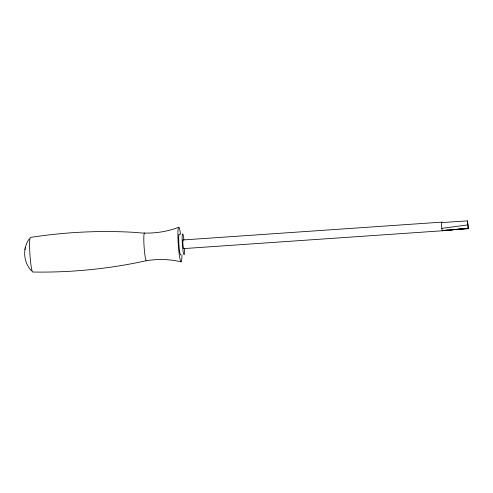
<?xml version="1.0" encoding="UTF-8"?>
<svg xmlns="http://www.w3.org/2000/svg" width="493" height="493" viewBox="0 0 493 493"><rect width="100%" height="100%" fill="white"/><g stroke="black" fill="none" stroke-linecap="round" stroke-linejoin="round"><path stroke-width="0.74" d="M29.186 238.994C22.284 248.454 23.417 262.541 31.564 270.897M24.909 249.513L25.026 248.983M25.205 248.115L25.346 247.461M178.842 227.224C164.976 232.604 149.798 234.169 135.064 232.4C100.171 230.323 65.064 232.024 30.529 237.441A17.366 1.652 86.1 0 0 29.882 253.63A17.366 1.652 86.1 0 0 32.68 272.019C70.819 272.715 109.027 268.907 146.285 260.723C157.778 258.794 169.641 259.158 180.993 261.801M441.808 228.376L467.888 224.882L467.45 220.895L441.599 222.571M468.332 228.555L442.418 230.699L468.282 228.191L468.35 228.66L456.943 229.399M183.1 239.955L441.777 222.133M183.636 248.601L442.313 230.779L468.282 228.191L467.888 224.882M444.778 230.188L447.817 229.991M450.861 229.793L455.421 229.498M467.45 220.895L468.35 228.66M184.555 248.238A10.421 0.992 86.1 0 1 183.353 252.669A10.421 0.992 86.1 0 1 182.182 236.326A10.421 0.992 86.1 0 1 183.938 239.666M181.948 254.85A17.366 1.652 86.1 0 1 179.668 257.26A17.366 1.652 86.1 0 1 177.936 231.513A17.366 1.652 86.1 0 1 180.58 234.489M180.808 254.702A10.421 0.992 86.1 0 1 178.879 243.85A10.421 0.992 86.1 0 1 179.563 234.668M146.612 260.477A13.89 1.319 86.1 0 1 144.172 247.819A13.89 1.319 86.1 0 1 144.566 233.06M183.815 248.158A4.338 0.413 86.1 0 1 182.971 244.565A4.338 0.413 86.1 0 1 183.217 240.171M442.492 230.336A4.338 0.413 86.1 0 1 441.654 226.743A4.338 0.413 86.1 0 1 441.901 222.349"/></g></svg>
